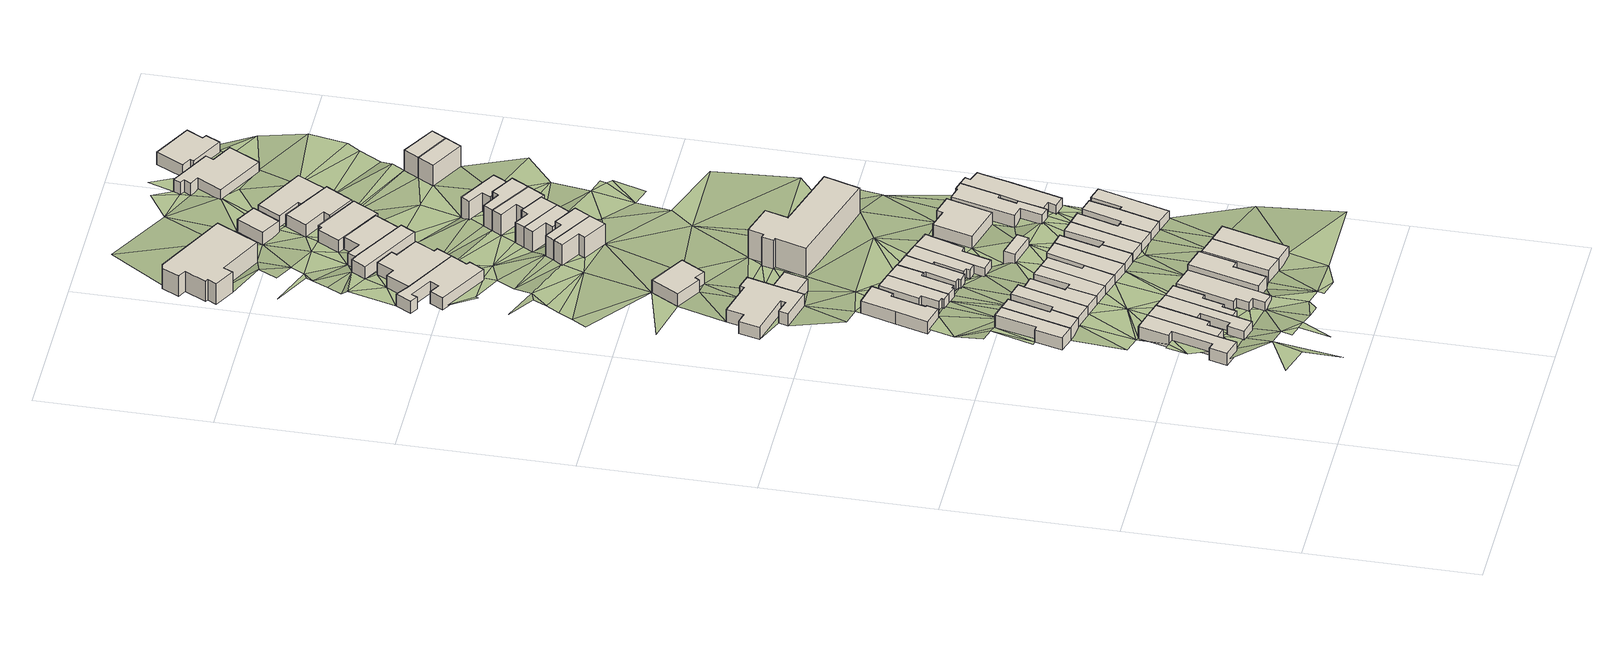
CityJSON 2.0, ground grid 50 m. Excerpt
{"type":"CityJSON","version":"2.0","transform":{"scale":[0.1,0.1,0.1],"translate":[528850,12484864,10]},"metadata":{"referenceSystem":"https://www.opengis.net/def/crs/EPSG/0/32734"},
"CityObjects":{
"building1":{"type":"Building","attributes":{"address":"29 Chamberlain Street Woodstock 7925 Cape Town","building":"house","building:levels":1,"building_height":4.1,"plus_code":"4FRW3F83+66J","ground_height":42.85,"roof_height":46.95},"geometry":[{"type":"Solid","lod":"1","boundaries":[[[[0,1,2,3]],[[1,4,5,2]],[[4,6,7,5]],[[6,8,9,7]],[[8,10,11,9]],[[10,12,13,11]],[[12,14,15,13]],[[14,16,17,15]],[[16,0,3,17]],[[3,2,5,7,9,11,13,15,17]],[[16,14,12,10,8,6,4,1,0]]]]}]},
"building2":{"type":"Building","attributes":{"address":"27 Chamberlain Street Woodstock 7925 Cape Town","building":"house","building:levels":1,"building_height":4.1,"plus_code":"4FRW3F83+764","ground_height":42.85,"roof_height":46.95},"geometry":[{"type":"Solid","lod":"1","boundaries":[[[[0,16,17,3]],[[16,18,19,17]],[[18,20,21,19]],[[20,22,23,21]],[[22,24,25,23]],[[24,26,27,25]],[[26,0,3,27]],[[3,17,19,21,23,25,27]],[[26,24,22,20,18,16,0]]]]}]},
"building3":{"type":"Building","attributes":{"address":"25 Chamberlain Street Woodstock 7925 Cape Town","building":"house","building:levels":1,"building_height":4.1,"plus_code":"4FRW3F83+669","ground_height":42.85,"roof_height":46.95},"geometry":[{"type":"Solid","lod":"1","boundaries":[[[[26,24,25,27]],[[24,28,29,25]],[[28,30,31,29]],[[30,32,33,31]],[[32,34,35,33]],[[34,36,37,35]],[[36,38,39,37]],[[38,40,41,39]],[[40,26,27,41]],[[27,25,29,31,33,35,37,39,41]],[[40,38,36,34,32,30,28,24,26]]]]}]},
"building4":{"type":"Building","attributes":{"address":"30 Chamberlain Street Woodstock Cape Town","building":"house","building:levels":1,"building_height":4.1,"plus_code":"4FRW3F83+C63","ground_height":41,"roof_height":45.1},"geometry":[{"type":"Solid","lod":"1","boundaries":[[[[42,43,44,45]],[[43,46,47,44]],[[46,48,49,47]],[[48,50,51,49]],[[50,52,53,51]],[[52,42,45,53]],[[45,44,47,49,51,53]],[[52,50,48,46,43,42]]]]}]},
"building5":{"type":"Building","attributes":{"address":"23 Chamberlain Street Woodstock 7925 Cape Town","building":"house","building:levels":1,"building_height":4.1,"plus_code":"4FRW3F83+67M","ground_height":42.85,"roof_height":46.95},"geometry":[{"type":"Solid","lod":"1","boundaries":[[[[40,38,39,41]],[[38,54,55,39]],[[54,56,57,55]],[[56,58,59,57]],[[58,60,61,59]],[[60,62,63,61]],[[62,64,65,63]],[[64,40,41,65]],[[41,39,55,57,59,61,63,65]],[[64,62,60,58,56,54,38,40]]]]}]},
"building6":{"type":"Building","attributes":{"address":"28 Chamberlain Street Woodstock Cape Town","building":"house","building:levels":1,"building_height":4.1,"plus_code":"4FRW3F83+96W","ground_height":41,"roof_height":45.1},"geometry":[{"type":"Solid","lod":"1","boundaries":[[[[66,67,68,69]],[[67,70,71,68]],[[70,42,45,71]],[[42,52,53,45]],[[52,72,73,53]],[[72,66,69,73]],[[69,68,71,45,53,73]],[[72,52,42,70,67,66]]]]}]},
"building7":{"type":"Building","attributes":{"address":"21 Chamberlain Street Woodstock 7925 Cape Town","building":"house","building:levels":1,"building_height":4.1,"plus_code":"4FRW3F83+68C","ground_height":42.85,"roof_height":46.95},"geometry":[{"type":"Solid","lod":"1","boundaries":[[[[74,75,76,77]],[[75,78,79,76]],[[78,80,81,79]],[[80,82,83,81]],[[82,84,85,83]],[[84,86,87,85]],[[86,88,89,87]],[[88,90,91,89]],[[90,74,77,91]],[[77,76,79,81,83,85,87,89,91]],[[90,88,86,84,82,80,78,75,74]]]]}]},
"building8":{"type":"Building","attributes":{"address":"26 Chamberlain Street Woodstock Cape Town","building":"house","building:levels":1,"building_height":4.1,"plus_code":"4FRW3F83+97R","ground_height":41.09,"roof_height":45.19},"geometry":[{"type":"Solid","lod":"1","boundaries":[[[[92,93,94,95]],[[93,96,97,94]],[[96,98,99,97]],[[98,100,101,99]],[[100,102,103,101]],[[102,104,105,103]],[[104,92,95,105]],[[95,94,97,99,101,103,105]],[[104,102,100,98,96,93,92]]]]}]},
"building9":{"type":"Building","attributes":{"address":"Chamberlain Street Woodstock Cape Town","building":"house","building:levels":1,"building_height":4.1,"plus_code":"4FRW3F83+97M","ground_height":41.09,"roof_height":45.19},"geometry":[{"type":"Solid","lod":"1","boundaries":[[[[106,107,108,109]],[[107,110,111,108]],[[110,92,95,111]],[[92,104,105,95]],[[104,112,113,105]],[[112,106,109,113]],[[109,108,111,95,105,113]],[[112,104,92,110,107,106]]]]}]},
"building10":{"type":"Building","attributes":{"address":"19 Chamberlain Street Woodstock 7925 Cape Town","building":"house","building:levels":1,"building_height":4.1,"plus_code":"4FRW3F83+68G","ground_height":44.62,"roof_height":48.72},"geometry":[{"type":"Solid","lod":"1","boundaries":[[[[114,115,116,117]],[[115,118,119,116]],[[118,120,121,119]],[[120,122,123,121]],[[122,124,125,123]],[[124,114,117,125]],[[117,116,119,121,123,125]],[[124,122,120,118,115,114]]]]}]},
"building11":{"type":"Building","attributes":{"address":"23 Salisbury Street Woodstock Cape Town","building":"house","building:levels":1,"building_height":4.1,"plus_code":"4FRW3F83+G68","ground_height":37.59,"roof_height":41.69},"geometry":[{"type":"Solid","lod":"1","boundaries":[[[[126,127,128,129]],[[127,130,131,128]],[[130,132,133,131]],[[132,134,135,133]],[[134,136,137,135]],[[136,138,139,137]],[[138,140,141,139]],[[140,142,143,141]],[[142,126,129,143]],[[129,128,131,133,135,137,139,141,143]],[[142,140,138,136,134,132,130,127,126]]]]}]},
"building12":{"type":"Building","attributes":{"address":"Chamberlain Street Woodstock Cape Town","building":"house","building:levels":1,"building_height":4.1,"plus_code":"4FRW3F83+98J","ground_height":41.09,"roof_height":45.19},"geometry":[{"type":"Solid","lod":"1","boundaries":[[[[144,145,146,147]],[[145,148,149,146]],[[148,106,109,149]],[[106,112,113,109]],[[112,150,151,113]],[[150,144,147,151]],[[147,146,149,109,113,151]],[[150,112,106,148,145,144]]]]}]},
"building13":{"type":"Building","attributes":{"address":"17 Chamberlain Street Woodstock 7925 Cape Town","building":"semidetached_house","building:levels":1,"building_height":4.1,"plus_code":"4FRW3F83+692","ground_height":44.62,"roof_height":48.72},"geometry":[{"type":"Solid","lod":"1","boundaries":[[[[152,153,154,155]],[[153,156,157,154]],[[156,158,159,157]],[[158,152,155,159]],[[155,154,157,159]],[[158,156,153,152]]]]}]},
"building14":{"type":"Building","attributes":{"address":"Chamberlain Street Woodstock Cape Town","building":"house","building:levels":1,"building_height":4.1,"plus_code":"4FRW3F83+98F","ground_height":41.09,"roof_height":45.19},"geometry":[{"type":"Solid","lod":"1","boundaries":[[[[160,161,162,163]],[[161,164,165,162]],[[164,144,147,165]],[[144,150,151,147]],[[150,166,167,151]],[[166,160,163,167]],[[163,162,165,147,151,167]],[[166,150,144,164,161,160]]]]}]},
"building15":{"type":"Building","attributes":{"address":"39 Milner Road Woodstock Cape Town","building":"house","building:levels":1,"building_height":4.1,"plus_code":"4FRW3F83+M67","ground_height":35.81,"roof_height":39.91},"geometry":[{"type":"Solid","lod":"1","boundaries":[[[[168,169,170,171]],[[169,172,173,170]],[[172,174,175,173]],[[174,176,177,175]],[[176,178,179,177]],[[178,180,181,179]],[[180,182,183,181]],[[182,184,185,183]],[[184,186,187,185]],[[186,188,189,187]],[[188,190,191,189]],[[190,192,193,191]],[[192,194,195,193]],[[194,168,171,195]],[[171,170,173,175,177,179,181,183,185,187,189,191,193,195]],[[194,192,190,188,186,184,182,180,178,176,174,172,169,168]]]]}]},
"building16":{"type":"Building","attributes":{"address":"21 Salisbury Street Woodstock Cape Town","building":"house","building:levels":1,"building_height":4.1,"plus_code":"4FRW3F83+G7F","ground_height":37.59,"roof_height":41.69},"geometry":[{"type":"Solid","lod":"1","boundaries":[[[[196,197,198,199]],[[197,200,201,198]],[[200,202,203,201]],[[202,204,205,203]],[[204,206,207,205]],[[206,208,209,207]],[[208,210,211,209]],[[210,196,199,211]],[[199,198,201,203,205,207,209,211]],[[210,208,206,204,202,200,197,196]]]]}]},
"building17":{"type":"Building","attributes":{"address":"13 Chamberlain Street Woodstock 7925 Cape Town","building":"semidetached_house","building:levels":1,"building_height":4.1,"plus_code":"4FRW3F83+59W","ground_height":44.62,"roof_height":48.72},"geometry":[{"type":"Solid","lod":"1","boundaries":[[[[152,158,159,155]],[[158,212,213,159]],[[212,214,215,213]],[[214,152,155,215]],[[155,159,213,215]],[[214,212,158,152]]]]}]},
"building18":{"type":"Building","attributes":{"address":"19 Salisbury Street Woodstock Cape Town","building":"house","building:levels":1,"building_height":4.1,"plus_code":"4FRW3F83+F7W","ground_height":37.59,"roof_height":41.69},"geometry":[{"type":"Solid","lod":"1","boundaries":[[[[197,196,199,198]],[[196,216,217,199]],[[216,218,219,217]],[[218,220,221,219]],[[220,222,223,221]],[[222,224,225,223]],[[224,226,227,225]],[[226,197,198,227]],[[198,199,217,219,221,223,225,227]],[[226,224,222,220,218,216,196,197]]]]}]},
"building19":{"type":"Building","attributes":{"address":"Chamberlain Street Woodstock Cape Town","building":"house","building:levels":1,"building_height":4.1,"plus_code":"4FRW3F83+98H","ground_height":41.09,"roof_height":45.19},"geometry":[{"type":"Solid","lod":"1","boundaries":[[[[228,229,230,231]],[[229,160,163,230]],[[160,166,167,163]],[[166,232,233,167]],[[232,228,231,233]],[[231,230,163,167,233]],[[232,166,160,229,228]]]]}]},
"building20":{"type":"Building","attributes":{"address":"Chamberlain Street Woodstock Cape Town","building":"house","building:levels":1,"building_height":4.1,"plus_code":"4FRW3F83+997","ground_height":41.09,"roof_height":45.19},"geometry":[{"type":"Solid","lod":"1","boundaries":[[[[234,235,236,237]],[[235,238,239,236]],[[238,240,241,239]],[[240,228,231,241]],[[228,232,233,231]],[[232,234,237,233]],[[237,236,239,241,231,233]],[[232,228,240,238,235,234]]]]}]},
"building21":{"type":"Building","attributes":{"building":"garage","building:levels":1,"building_height":4.1,"plus_code":"4FRW3F83+J7M","ground_height":35.93,"roof_height":40.03},"geometry":[{"type":"Solid","lod":"1","boundaries":[[[[242,243,244,245]],[[243,246,247,244]],[[246,248,249,247]],[[248,242,245,249]],[[245,244,247,249]],[[248,246,243,242]]]]}]},
"building22":{"type":"Building","attributes":{"address":"17 Salisbury Street Woodstock Cape Town","building":"house","building:levels":1,"building_height":4.1,"plus_code":"4FRW3F83+G82","ground_height":37.51,"roof_height":41.61},"geometry":[{"type":"Solid","lod":"1","boundaries":[[[[250,251,252,253]],[[251,254,255,252]],[[254,256,257,255]],[[256,258,259,257]],[[258,260,261,259]],[[260,262,263,261]],[[262,264,265,263]],[[264,266,267,265]],[[266,250,253,267]],[[253,252,255,257,259,261,263,265,267]],[[266,264,262,260,258,256,254,251,250]]]]}]},
"building23":{"type":"Building","attributes":{"address":"15 Salisbury Street Woodstock Cape Town","building":"house","building:levels":1,"building_height":4.1,"plus_code":"4FRW3F83+F8P","ground_height":37.51,"roof_height":41.61},"geometry":[{"type":"Solid","lod":"1","boundaries":[[[[266,264,265,267]],[[264,268,269,265]],[[268,270,271,269]],[[270,272,273,271]],[[272,274,275,273]],[[274,276,277,275]],[[276,278,279,277]],[[278,266,267,279]],[[267,265,269,271,273,275,277,279]],[[278,276,274,272,270,268,264,266]]]]}]},
"building24":{"type":"Building","attributes":{"address":"16 Chamberlain Street Woodstock Cape Town","building":"house","building:levels":1,"building_height":4.1,"plus_code":"4FRW3F83+999","ground_height":41.09,"roof_height":45.19},"geometry":[{"type":"Solid","lod":"1","boundaries":[[[[280,281,282,283]],[[281,284,285,282]],[[284,235,236,285]],[[235,234,237,236]],[[234,286,287,237]],[[286,280,283,287]],[[283,282,285,236,237,287]],[[286,234,235,284,281,280]]]]}]},
"building25":{"type":"Building","attributes":{"building":"garage","building:levels":1,"building_height":4.1,"plus_code":"4FRW3F83+C9F","ground_height":39.34,"roof_height":43.44},"geometry":[{"type":"Solid","lod":"1","boundaries":[[[[288,289,290,291]],[[289,292,293,290]],[[292,294,295,293]],[[294,288,291,295]],[[291,290,293,295]],[[294,292,289,288]]]]}]},
"building26":{"type":"Building","attributes":{"address":"37 Milner Road Woodstock Cape Town","building":"yes","building:levels":1,"building_height":4.1,"plus_code":"4FRW3F83+P7R","ground_height":34.3,"roof_height":38.4},"geometry":[{"type":"Solid","lod":"1","boundaries":[[[[296,297,298,299]],[[297,300,301,298]],[[300,302,303,301]],[[302,304,305,303]],[[304,306,307,305]],[[306,296,299,307]],[[299,298,301,303,305,307]],[[306,304,302,300,297,296]]]]}]},
"building27":{"type":"Building","attributes":{"address":"13 Salisbury Street Woodstock Cape Town","building":"house","building:levels":1,"building_height":4.1,"plus_code":"4FRW3F83+G92","ground_height":37.51,"roof_height":41.61},"geometry":[{"type":"Solid","lod":"1","boundaries":[[[[278,276,277,279]],[[276,308,309,277]],[[308,310,311,309]],[[310,312,313,311]],[[312,314,315,313]],[[314,316,317,315]],[[316,278,279,317]],[[279,277,309,311,313,315,317]],[[316,314,312,310,308,276,278]]]]}]},
"building28":{"type":"Building","attributes":{"address":"14A Chamberlain Street Woodstock Cape Town","building":"house","building:levels":1,"building_height":4.1,"plus_code":"4FRW3F83+9C2","ground_height":41.09,"roof_height":45.19},"geometry":[{"type":"Solid","lod":"1","boundaries":[[[[318,319,320,321]],[[319,322,323,320]],[[322,280,283,323]],[[280,286,287,283]],[[286,324,325,287]],[[324,318,321,325]],[[321,320,323,283,287,325]],[[324,286,280,322,319,318]]]]}]},
"building29":{"type":"Building","attributes":{"address":"14 Chamberlain Street Woodstock Cape Town","building":"house","building:levels":1,"building_height":4.1,"plus_code":"4FRW3F83+8CP","ground_height":41.15,"roof_height":45.25},"geometry":[{"type":"Solid","lod":"1","boundaries":[[[[326,327,328,329]],[[327,330,331,328]],[[330,332,333,331]],[[332,318,321,333]],[[318,324,325,321]],[[324,334,335,325]],[[334,326,329,335]],[[329,328,331,333,321,325,335]],[[334,324,318,332,330,327,326]]]]}]},
"building30":{"type":"Building","attributes":{"address":"40 Milner Road Woodstock Cape Town","building":"house","building:levels":1,"building_height":4.1,"plus_code":"4FRW3F83+X6G","ground_height":30.47,"roof_height":34.57},"geometry":[{"type":"Solid","lod":"1","boundaries":[[[[336,337,338,339]],[[337,340,341,338]],[[340,342,343,341]],[[342,344,345,343]],[[344,346,347,345]],[[346,348,349,347]],[[348,350,351,349]],[[350,352,353,351]],[[352,354,355,353]],[[354,356,357,355]],[[356,358,359,357]],[[358,360,361,359]],[[360,336,339,361]],[[339,338,341,343,345,347,349,351,353,355,357,359,361]],[[360,358,356,354,352,350,348,346,344,342,340,337,336]]]]}]},
"building31":{"type":"Building","attributes":{"address":"12 Chamberlain Street Woodstock Cape Town","building":"house","building:levels":1,"building_height":4.1,"plus_code":"4FRW3F83+8C9","ground_height":41.15,"roof_height":45.25},"geometry":[{"type":"Solid","lod":"1","boundaries":[[[[326,334,335,329]],[[334,362,363,335]],[[362,364,365,363]],[[364,366,367,365]],[[366,368,369,367]],[[368,326,329,369]],[[329,335,363,365,367,369]],[[368,366,364,362,334,326]]]]}]},
"building32":{"type":"Building","attributes":{"address":"9 Salisbury Street Woodstock Cape Town","building":"house","building:levels":1,"building_height":4.1,"plus_code":"4FRW3F83+FCR","ground_height":39.34,"roof_height":43.44},"geometry":[{"type":"Solid","lod":"1","boundaries":[[[[370,371,372,373]],[[371,374,375,372]],[[374,376,377,375]],[[376,378,379,377]],[[378,380,381,379]],[[380,370,373,381]],[[373,372,375,377,379,381]],[[380,378,376,374,371,370]]]]}]},
"building33":{"type":"Building","attributes":{"address":"Raydave 10 Salisbury Street Woodstock Cape Town","building":"apartments","building:levels":3,"building:flats":"24","building_height":9.7,"plus_code":"4FRW3F83+J9R","ground_height":35.69,"roof_height":45.39},"geometry":[{"type":"Solid","lod":"1","boundaries":[[[[382,383,384,385]],[[383,386,387,384]],[[386,388,389,387]],[[388,390,391,389]],[[390,392,393,391]],[[392,394,395,393]],[[394,396,397,395]],[[396,398,399,397]],[[398,400,401,399]],[[400,382,385,401]],[[385,384,387,389,391,393,395,397,399,401]],[[400,398,396,394,392,390,388,386,383,382]]]]}]},
"building34":{"type":"Building","attributes":{"address":"38 Milner Road Woodstock Cape Town","building":"house","building:levels":1,"building_height":4.1,"plus_code":"4FRW3F93+276","ground_height":30.45,"roof_height":34.55},"geometry":[{"type":"Solid","lod":"1","boundaries":[[[[336,402,403,339]],[[402,404,405,403]],[[404,406,407,405]],[[406,408,409,407]],[[408,410,411,409]],[[410,412,413,411]],[[412,414,415,413]],[[414,416,417,415]],[[416,337,338,417]],[[337,336,339,338]],[[339,403,405,407,409,411,413,415,417,338]],[[337,416,414,412,410,408,406,404,402,336]]]]}]},
"building35":{"type":"Building","attributes":{"address":"7 Salisbury Street Woodstock Cape Town","building":"house","building:levels":1,"building_height":4.1,"plus_code":"4FRW3F83+CCW","ground_height":39.34,"roof_height":43.44},"geometry":[{"type":"Solid","lod":"1","boundaries":[[[[418,419,420,421]],[[419,422,423,420]],[[422,424,425,423]],[[424,426,427,425]],[[426,428,429,427]],[[428,430,431,429]],[[430,432,433,431]],[[432,434,435,433]],[[434,436,437,435]],[[436,438,439,437]],[[438,440,441,439]],[[440,442,443,441]],[[442,418,421,443]],[[421,420,423,425,427,429,431,433,435,437,439,441,443]],[[442,440,438,436,434,432,430,428,426,424,422,419,418]]]]}]},
"building36":{"type":"Building","attributes":{"building":"house","building:levels":2,"building_height":6.9,"plus_code":"4FRW3F83+V84","ground_height":32.86,"roof_height":39.76},"geometry":[{"type":"Solid","lod":"1","boundaries":[[[[444,445,446,447]],[[445,448,449,446]],[[448,450,451,449]],[[450,452,453,451]],[[452,454,455,453]],[[454,444,447,455]],[[447,446,449,451,453,455]],[[454,452,450,448,445,444]]]]}]},
"building37":{"type":"Building","attributes":{"address":"5 Salisbury Street Woodstock Cape Town","building":"house","building:levels":1,"building_height":4.1,"plus_code":"4FRW3F83+CFV","ground_height":39.35,"roof_height":43.45},"geometry":[{"type":"Solid","lod":"1","boundaries":[[[[418,442,443,421]],[[442,436,437,443]],[[436,434,435,437]],[[434,456,457,435]],[[456,458,459,457]],[[458,460,461,459]],[[460,462,463,461]],[[462,464,465,463]],[[464,466,467,465]],[[466,468,469,467]],[[468,470,471,469]],[[470,418,421,471]],[[421,443,437,435,457,459,461,463,465,467,469,471]],[[470,468,466,464,462,460,458,456,434,436,442,418]]]]}]},
"building38":{"type":"Building","attributes":{"building":"house","building:levels":2,"building_height":6.9,"plus_code":"4FRW3F83+V89","ground_height":32.86,"roof_height":39.76},"geometry":[{"type":"Solid","lod":"1","boundaries":[[[[444,454,455,447]],[[454,472,473,455]],[[472,474,475,473]],[[474,476,477,475]],[[476,478,479,477]],[[478,480,481,479]],[[480,444,447,481]],[[447,455,473,475,477,479,481]],[[480,478,476,474,472,454,444]]]]}]},
"building39":{"type":"Building","attributes":{"address":"36 Milner Road Woodstock Cape Town","building":"house","building:levels":1,"building_height":4.1,"plus_code":"4FRW3F93+27W","ground_height":30.45,"roof_height":34.55},"geometry":[{"type":"Solid","lod":"1","boundaries":[[[[482,483,484,485]],[[483,486,487,484]],[[486,488,489,487]],[[488,490,491,489]],[[490,482,485,491]],[[485,484,487,489,491]],[[490,488,486,483,482]]]]}]},
"building40":{"type":"Building","attributes":{"address":"Roodebloem Building 43 Roodebloem Road Woodstock Cape Town","building":"commercial","building:levels":2,"building_height":6.9,"plus_code":"4FRW3F93+664","ground_height":27.84,"roof_height":34.74},"geometry":[{"type":"Solid","lod":"1","boundaries":[[[[492,493,494,495]],[[493,496,497,494]],[[496,498,499,497]],[[498,500,501,499]],[[500,502,503,501]],[[502,504,505,503]],[[504,506,507,505]],[[506,508,509,507]],[[508,510,511,509]],[[510,512,513,511]],[[512,492,495,513]],[[495,494,497,499,501,503,505,507,509,511,513]],[[512,510,508,506,504,502,500,498,496,493,492]]]]}]},
"building41":{"type":"Building","attributes":{"building":"house","building:levels":2,"building_height":6.9,"plus_code":"4FRW3F83+V9J","ground_height":31.51,"roof_height":38.41},"geometry":[{"type":"Solid","lod":"1","boundaries":[[[[514,515,516,517]],[[515,518,519,516]],[[518,520,521,519]],[[520,522,523,521]],[[522,524,525,523]],[[524,526,527,525]],[[526,514,517,527]],[[517,516,519,521,523,525,527]],[[526,524,522,520,518,515,514]]]]}]},
"building42":{"type":"Building","attributes":{"address":"34 Milner Road Woodstock Cape Town","building":"house","building:levels":1,"building_height":4.1,"plus_code":"4FRW3F93+28V","ground_height":29.25,"roof_height":33.35},"geometry":[{"type":"Solid","lod":"1","boundaries":[[[[528,529,530,531]],[[529,532,533,530]],[[532,534,535,533]],[[534,536,537,535]],[[536,538,539,537]],[[538,528,531,539]],[[531,530,533,535,537,539]],[[538,536,534,532,529,528]]]]}]},
"building43":{"type":"Building","attributes":{"building":"house","building:levels":2,"building_height":6.9,"plus_code":"4FRW3F83+V9V","ground_height":31.51,"roof_height":38.41},"geometry":[{"type":"Solid","lod":"1","boundaries":[[[[514,526,527,517]],[[526,540,541,527]],[[540,542,543,541]],[[542,544,545,543]],[[544,546,547,545]],[[546,548,549,547]],[[548,514,517,549]],[[517,527,541,543,545,547,549]],[[548,546,544,542,540,526,514]]]]}]},
"building44":{"type":"Building","attributes":{"building":"house","building:levels":2,"building_height":6.9,"plus_code":"4FRW3F83+W9G","ground_height":31.51,"roof_height":38.41},"geometry":[{"type":"Solid","lod":"1","boundaries":[[[[542,540,541,543]],[[540,550,551,541]],[[550,552,553,551]],[[552,554,555,553]],[[554,556,557,555]],[[556,558,559,557]],[[558,542,543,559]],[[543,541,551,553,555,557,559]],[[558,556,554,552,550,540,542]]]]}]},
"building45":{"type":"Building","attributes":{"address":"32 Milner Road Woodstock Cape Town","building":"house","building:levels":1,"building_height":4.1,"plus_code":"4FRW3F93+38H","ground_height":29.14,"roof_height":33.24},"geometry":[{"type":"Solid","lod":"1","boundaries":[[[[560,561,562,563]],[[561,564,565,562]],[[564,566,567,565]],[[566,568,569,567]],[[568,570,571,569]],[[570,560,563,571]],[[563,562,565,567,569,571]],[[570,568,566,564,561,560]]]]}]},
"building46":{"type":"Building","attributes":{"building":"house","building:levels":2,"building_height":6.9,"plus_code":"4FRW3F83+W9Q","ground_height":31.51,"roof_height":38.41},"geometry":[{"type":"Solid","lod":"1","boundaries":[[[[554,552,553,555]],[[552,572,573,553]],[[572,574,575,573]],[[574,576,577,575]],[[576,578,579,577]],[[578,580,581,579]],[[580,554,555,581]],[[555,553,573,575,577,579,581]],[[580,578,576,574,572,552,554]]]]}]},
"building47":{"type":"Building","attributes":{"building":"garage","building:levels":1,"building_height":4.1,"plus_code":"4FRW3F93+58F","ground_height":28.14,"roof_height":32.24},"geometry":[{"type":"Solid","lod":"1","boundaries":[[[[582,583,584,585]],[[583,586,587,584]],[[586,588,589,587]],[[588,582,585,589]],[[585,584,587,589]],[[588,586,583,582]]]]}]},
"building48":{"type":"Building","attributes":{"building":"house","building:levels":2,"building_height":6.9,"plus_code":"4FRW3F83+XC2","ground_height":30.22,"roof_height":37.12},"geometry":[{"type":"Solid","lod":"1","boundaries":[[[[590,591,592,593]],[[591,594,595,592]],[[594,596,597,595]],[[596,598,599,597]],[[598,600,601,599]],[[600,602,603,601]],[[602,590,593,603]],[[593,592,595,597,599,601,603]],[[602,600,598,596,594,591,590]]]]}]},
"building49":{"type":"Building","attributes":{"address":"30 Milner Road Woodstock Cape Town","building":"house","building:levels":1,"building_height":4.1,"plus_code":"4FRW3F93+49C","ground_height":29.14,"roof_height":33.24},"geometry":[{"type":"Solid","lod":"1","boundaries":[[[[604,605,606,607]],[[605,608,609,606]],[[608,610,611,609]],[[610,612,613,611]],[[612,614,615,613]],[[614,604,607,615]],[[607,606,609,611,613,615]],[[614,612,610,608,605,604]]]]}]},
"building50":{"type":"Building","attributes":{"address":"28 Milner Road Woodstock Cape Town","building":"house","building:levels":1,"building_height":4.1,"plus_code":"4FRW3F93+49W","ground_height":28.09,"roof_height":32.19},"geometry":[{"type":"Solid","lod":"1","boundaries":[[[[616,617,618,619]],[[617,620,621,618]],[[620,622,623,621]],[[622,624,625,623]],[[624,626,627,625]],[[626,616,619,627]],[[619,618,621,623,625,627]],[[626,624,622,620,617,616]]]]}]},
"building51":{"type":"Building","attributes":{"building":"house","building:levels":2,"building_height":6.9,"plus_code":"4FRW3F93+2F6","ground_height":30.13,"roof_height":37.03},"geometry":[{"type":"Solid","lod":"1","boundaries":[[[[628,629,630,631]],[[629,632,633,630]],[[632,634,635,633]],[[634,628,631,635]],[[631,630,633,635]],[[634,632,629,628]]]]}]},
"building52":{"type":"Building","attributes":{"building":"house","building:levels":2,"building_height":6.9,"plus_code":"4FRW3F93+2FF","ground_height":30.13,"roof_height":37.03},"geometry":[{"type":"Solid","lod":"1","boundaries":[[[[628,634,635,631]],[[634,636,637,635]],[[636,638,639,637]],[[638,628,631,639]],[[631,635,637,639]],[[638,636,634,628]]]]}]},
"building53":{"type":"Building","attributes":{"address":"26 Milner Road Woodstock Cape Town","building":"house","building:levels":1,"building_height":4.1,"plus_code":"4FRW3F93+6CF","ground_height":26.72,"roof_height":30.82},"geometry":[{"type":"Solid","lod":"1","boundaries":[[[[640,641,642,643]],[[641,644,645,642]],[[644,646,647,645]],[[646,648,649,647]],[[648,650,651,649]],[[650,652,653,651]],[[652,654,655,653]],[[654,656,657,655]],[[656,658,659,657]],[[658,640,643,659]],[[643,642,645,647,649,651,653,655,657,659]],[[658,656,654,652,650,648,646,644,641,640]]]]}]},
"building54":{"type":"Building","attributes":{"address":"24 Milner Road Woodstock Cape Town","building":"house","building:levels":1,"building_height":4.1,"plus_code":"4FRW3F93+7F6","ground_height":26.62,"roof_height":30.72},"geometry":[{"type":"Solid","lod":"1","boundaries":[[[[660,661,662,663]],[[661,664,665,662]],[[664,666,667,665]],[[666,668,669,667]],[[668,670,671,669]],[[670,672,673,671]],[[672,674,675,673]],[[674,660,663,675]],[[663,662,665,667,669,671,673,675]],[[674,672,670,668,666,664,661,660]]]]}]},
"terrain1":{"type":"TINRelief","geometry":[{"type":"CompositeSurface","lod":"1","boundaries":[[[676,677,678]],[[677,676,679]],[[680,681,677]],[[682,680,677]],[[683,684,685]],[[685,686,687]],[[677,688,682]],[[683,685,687]],[[689,690,680]],[[689,680,682]],[[688,691,692]],[[693,692,694]],[[695,683,687]],[[693,688,692]],[[695,696,683]],[[682,688,697]],[[682,698,689]],[[696,695,1]],[[689,698,699]],[[699,700,689]],[[701,699,698]],[[702,688,693]],[[697,688,702]],[[696,703,704]],[[701,705,699]],[[704,703,52]],[[706,707,697]],[[693,708,702]],[[699,705,709]],[[697,710,706]],[[711,708,712]],[[1,713,696]],[[710,697,702]],[[714,48,715]],[[702,708,711]],[[0,713,1]],[[706,716,717]],[[48,46,43]],[[703,696,718]],[[716,706,719]],[[710,719,706]],[[715,48,43]],[[720,710,702]],[[702,711,721]],[[713,718,696]],[[722,723,715]],[[719,710,724]],[[713,0,26]],[[716,719,725]],[[726,721,711]],[[722,715,43]],[[725,727,716]],[[43,728,722]],[[26,40,713]],[[726,729,730]],[[721,726,118]],[[78,725,719]],[[115,721,118]],[[100,731,732]],[[733,718,713]],[[98,731,100]],[[722,734,735]],[[713,40,64]],[[722,728,734]],[[118,726,156]],[[725,78,64]],[[726,730,736]],[[98,96,731]],[[733,713,737]],[[726,158,156]],[[64,738,713]],[[156,120,118]],[[734,728,739]],[[728,731,740]],[[736,158,726]],[[713,738,737]],[[740,731,96]],[[728,740,739]],[[741,742,734]],[[120,156,122]],[[64,78,743]],[[734,739,741]],[[744,745,742]],[[107,106,110]],[[746,742,741]],[[739,747,741]],[[156,153,122]],[[742,746,744]],[[145,106,148]],[[78,114,743]],[[138,745,744]],[[748,184,190]],[[92,110,93]],[[64,743,738]],[[749,740,96]],[[110,106,145]],[[750,96,93]],[[736,751,158]],[[192,752,753]],[[145,93,110]],[[140,138,744]],[[752,754,753]],[[750,749,96]],[[122,153,124]],[[754,126,142]],[[748,190,755]],[[140,744,200]],[[756,749,757]],[[145,758,93]],[[759,743,114]],[[750,757,749]],[[760,114,124]],[[140,200,142]],[[761,754,142]],[[750,93,758]],[[754,761,753]],[[762,757,750]],[[152,124,153]],[[164,161,160]],[[759,114,760]],[[763,757,762]],[[750,764,762]],[[751,736,765]],[[197,142,200]],[[144,766,145]],[[767,768,178]],[[152,760,124]],[[197,761,142]],[[762,769,763]],[[160,229,164]],[[770,750,758]],[[753,243,242]],[[164,229,144]],[[145,766,758]],[[761,243,753]],[[306,771,296]],[[772,770,773]],[[296,178,297]],[[178,768,297]],[[758,773,770]],[[769,774,763]],[[773,775,772]],[[766,144,229]],[[770,772,776]],[[759,760,777]],[[761,197,226]],[[773,758,778]],[[306,779,780]],[[760,152,781]],[[782,776,772]],[[758,766,783]],[[243,761,784]],[[785,786,248]],[[781,777,760]],[[785,248,246]],[[783,766,288]],[[787,214,751]],[[788,152,214]],[[229,789,766]],[[302,768,786]],[[281,790,791]],[[229,228,789]],[[784,246,243]],[[297,768,302]],[[781,152,788]],[[792,281,791]],[[765,787,751]],[[281,240,790]],[[378,783,288]],[[793,228,240]],[[794,795,779]],[[796,797,783]],[[228,793,789]],[[297,302,300]],[[785,246,798]],[[761,226,799]],[[786,785,800]],[[801,802,803]],[[783,378,796]],[[793,240,281]],[[306,794,779]],[[803,804,801]],[[246,784,798]],[[795,794,804]],[[793,281,789]],[[784,761,799]],[[805,378,288]],[[788,214,806]],[[807,302,786]],[[798,800,785]],[[226,266,799]],[[798,784,808]],[[809,810,811]],[[214,787,806]],[[794,801,804]],[[786,800,807]],[[812,813,322]],[[281,814,789]],[[376,796,378]],[[266,278,799]],[[814,805,789]],[[302,807,304]],[[813,815,330]],[[280,814,281]],[[809,816,810]],[[817,796,376]],[[818,348,352]],[[380,378,805]],[[322,813,330]],[[807,800,819]],[[416,340,337]],[[799,278,817]],[[820,821,801]],[[322,814,280]],[[426,805,814]],[[794,820,801]],[[380,805,426]],[[822,340,416]],[[306,304,452]],[[809,823,816]],[[452,794,306]],[[814,322,824]],[[371,817,376]],[[327,825,826]],[[827,322,330]],[[799,817,371]],[[828,426,814]],[[322,827,824]],[[784,799,829]],[[830,823,821]],[[821,820,831]],[[330,327,827]],[[327,826,366]],[[376,374,371]],[[822,416,488]],[[823,832,816]],[[833,820,794]],[[834,304,807]],[[830,821,831]],[[822,486,835]],[[824,836,837]],[[836,824,827]],[[416,414,412]],[[380,426,424]],[[816,832,838]],[[827,327,839]],[[327,366,839]],[[835,486,840]],[[412,488,416]],[[832,823,830]],[[822,488,486]],[[833,794,452]],[[841,842,838]],[[843,844,845]],[[833,846,820]],[[838,832,841]],[[829,799,371]],[[847,848,849]],[[834,807,845]],[[840,486,850]],[[438,436,440]],[[370,380,424]],[[452,304,834]],[[412,410,488]],[[436,442,440]],[[830,851,832]],[[847,849,850]],[[493,852,496]],[[536,850,486]],[[844,843,396]],[[845,844,834]],[[536,847,850]],[[832,851,853]],[[854,851,830]],[[370,424,419]],[[854,830,855]],[[486,483,536]],[[371,370,856]],[[841,832,556]],[[408,857,410]],[[488,410,490]],[[858,832,853]],[[422,419,424]],[[859,852,860]],[[404,402,406]],[[856,829,371]],[[857,408,406]],[[854,855,861]],[[851,854,518]],[[862,496,852]],[[841,554,402]],[[832,858,556]],[[419,856,370]],[[410,857,490]],[[863,847,536]],[[859,847,863]],[[862,852,859]],[[490,406,402]],[[406,490,857]],[[856,419,418]],[[536,864,865]],[[454,452,866]],[[554,841,556]],[[452,834,867]],[[396,829,856]],[[863,536,865]],[[844,868,834]],[[864,532,865]],[[452,867,866]],[[544,858,546]],[[556,858,544]],[[866,472,454]],[[402,554,580]],[[859,586,862]],[[869,490,402]],[[844,396,868]],[[863,586,859]],[[870,474,472]],[[580,869,402]],[[871,863,865]],[[870,472,866]],[[558,556,544]],[[872,502,873]],[[544,542,558]],[[874,396,856]],[[865,532,875]],[[586,876,862]],[[877,863,871]],[[490,596,482]],[[586,863,877]],[[876,873,862]],[[866,867,878]],[[879,871,880]],[[550,540,870]],[[834,881,867]],[[490,869,596]],[[877,871,879]],[[882,875,532]],[[866,883,870]],[[869,580,884]],[[884,580,578]],[[875,882,482]],[[877,885,586]],[[550,870,883]],[[879,610,877]],[[583,876,586]],[[881,834,868]],[[878,883,866]],[[583,873,876]],[[578,576,884]],[[879,886,610]],[[869,884,887]],[[888,885,877]],[[482,889,875]],[[889,482,596]],[[561,886,879]],[[885,888,890]],[[873,891,872]],[[890,582,885]],[[550,892,552]],[[878,893,894]],[[895,883,878]],[[873,583,891]],[[896,890,888]],[[875,889,561]],[[614,886,561]],[[892,550,883]],[[895,878,894]],[[896,888,897]],[[890,617,582]],[[892,572,552]],[[574,572,898]],[[596,899,889]],[[888,604,897]],[[883,895,900]],[[899,596,898]],[[898,572,892]],[[582,901,583]],[[889,902,561]],[[901,891,583]],[[901,582,617]],[[604,614,903]],[[904,897,604]],[[614,561,638]],[[889,899,902]],[[604,903,904]],[[898,892,905]],[[614,906,903]],[[617,907,901]],[[899,898,632]],[[638,561,902]],[[908,904,903]],[[617,908,907]],[[891,901,654]],[[638,906,614]],[[905,632,898]],[[654,650,891]],[[891,650,909]],[[910,654,901]],[[652,650,654]],[[909,650,648]],[[911,901,907]],[[903,906,912]],[[903,913,908]],[[911,907,908]],[[913,903,912]],[[914,915,648]],[[914,648,916]],[[916,648,917]],[[918,908,913]],[[908,919,911]],[[920,914,916]],[[919,908,918]],[[917,921,922]],[[917,923,916]],[[917,922,923]],[[922,911,924]],[[911,919,924]],[[923,922,924]],[[661,923,924]],[[664,661,666]],[[666,925,926]]]}]}
},
"vertices":[
[207,566,171],[151,580,171],[151,580,212],[207,566,212],[127,492,171],[127,492,212],[146,487,171],[146,487,212],[113,368,171],[113,368,212],[94,373,171],[94,373,212],[80,321,171],[80,321,212],[135,305,171],[135,305,212],[149,361,171],[149,361,212],
[182,352,171],[182,352,212],[195,399,171],[195,399,212],[210,395,171],[210,395,212],[221,432,171],[221,432,212],[254,552,171],[254,552,212],
[240,427,171],[240,427,212],[216,340,171],[216,340,212],[200,345,171],[200,345,212],[186,295,171],[186,295,212],[233,282,171],[233,282,212],[249,339,171],[249,339,212],[305,536,171],[305,536,212],
[187,965,153],[148,975,153],[148,975,194],[187,965,194],[118,855,153],[118,855,194],[104,857,153],[104,857,194],[83,777,153],[83,777,194],[131,763,153],[131,763,194],
[271,333,171],[271,333,212],[283,375,171],[283,375,212],[293,372,171],[293,372,212],[311,435,171],[311,435,212],[324,431,171],[324,431,212],[350,524,171],[350,524,212],
[203,830,153],[192,832,153],[192,832,194],[203,830,194],[226,954,153],[226,954,194],[179,751,153],[179,751,194],
[370,292,171],[427,499,171],[427,499,212],[370,292,212],[361,518,171],[361,518,212],[312,349,171],[312,349,212],[326,345,171],[326,345,212],[315,307,171],[315,307,212],[335,301,171],[335,301,212],[324,265,171],[324,265,212],[357,255,171],[357,255,212],
[287,922,154],[294,940,154],[294,940,195],[287,922,195],[249,952,154],[249,952,195],[214,829,154],[214,829,195],[203,830,154],[203,830,195],[179,751,154],[179,751,195],[234,736,154],[234,736,195],
[308,808,154],[297,811,154],[297,811,195],[308,808,195],[328,914,154],[328,914,195],[286,722,154],[286,722,195],
[427,499,189],[370,292,189],[370,292,230],[427,499,230],[415,279,189],[415,279,230],[442,376,189],[442,376,230],[461,371,189],[461,371,230],[491,481,189],[491,481,230],
[184,1352,119],[155,1251,119],[155,1251,160],[184,1352,160],[128,1156,119],[128,1156,160],[190,1140,119],[190,1140,160],[199,1173,119],[199,1173,160],[194,1176,119],[194,1176,160],[222,1276,119],[222,1276,160],[234,1273,119],[234,1273,160],[255,1336,119],[255,1336,160],
[391,897,154],[350,909,154],[350,909,195],[391,897,195],[322,804,154],[322,804,195],[335,708,154],[335,708,195],
[554,457,189],[494,474,189],[494,474,230],[554,457,230],[443,279,189],[443,279,230],[500,263,189],[500,263,230],
[414,781,154],[400,785,154],[400,785,195],[414,781,195],[430,886,154],[430,886,195],[387,693,154],[387,693,195],
[213,1533,101],[231,1602,101],[231,1602,142],[213,1533,142],[252,1679,101],[252,1679,142],[209,1691,101],[209,1691,142],[206,1678,101],[206,1678,142],[98,1706,101],[98,1706,142],[85,1655,101],[85,1655,142],[53,1663,101],[53,1663,142],[37,1602,101],[37,1602,142],[164,1569,101],[164,1569,142],[160,1555,101],[160,1555,142],[120,1566,101],[120,1566,142],[112,1538,101],[112,1538,142],[208,1513,101],[208,1513,142],
[261,1125,119],[313,1304,119],[313,1304,160],[261,1125,160],[262,1318,119],[262,1318,160],[227,1199,119],[227,1199,160],[239,1196,119],[239,1196,160],[224,1144,119],[224,1144,160],[238,1140,119],[238,1140,160],[235,1132,119],[235,1132,160],
[560,247,189],[560,247,230],[614,441,189],[614,441,230],
[289,1116,119],[289,1116,160],[291,1122,119],[291,1122,160],[302,1119,119],[302,1119,160],[329,1213,119],[329,1213,160],[342,1210,119],[342,1210,160],[363,1288,119],[363,1288,160],
[498,881,154],[449,893,154],[449,893,195],[498,881,195],[441,676,154],[441,676,195],
[491,664,154],[515,753,154],[515,753,195],[491,664,195],[502,758,154],[502,758,195],[534,874,154],[534,874,195],
[213,1533,102],[276,1517,102],[276,1517,143],[213,1533,143],[294,1585,102],[294,1585,143],[231,1602,102],[231,1602,143],
[363,1288,118],[342,1210,118],[342,1210,159],[363,1288,159],[347,1206,118],[347,1206,159],[320,1118,118],[320,1118,159],[334,1113,118],[334,1113,159],[332,1105,118],[332,1105,159],[359,1100,118],[359,1100,159],[387,1194,118],[387,1194,159],[411,1273,118],[411,1273,159],
[395,1192,118],[395,1192,159],[369,1105,118],[369,1105,159],[382,1101,118],[382,1101,159],[379,1089,118],[379,1089,159],[404,1084,118],[404,1084,159],[459,1259,118],[459,1259,159],
[599,856,154],[558,866,154],[558,866,195],[599,856,195],[527,750,154],[527,750,195],[541,650,154],[541,650,195],
[457,1013,136],[448,979,136],[448,979,177],[457,1013,177],[529,958,136],[529,958,177],[538,992,136],[538,992,177],
[160,1852,86],[234,1808,86],[234,1808,127],[160,1852,127],[242,1820,86],[242,1820,127],[272,1802,86],[272,1802,127],[313,1871,86],[313,1871,127],[208,1933,86],[208,1933,127],
[395,1053,118],[395,1053,159],[434,1043,118],[434,1043,159],[460,1128,118],[460,1128,159],[476,1125,118],[476,1125,159],[514,1240,118],[514,1240,159],
[617,724,154],[605,727,154],[605,727,195],[617,724,195],[641,846,154],[641,846,195],[594,635,154],[594,635,195],
[680,738,154],[702,826,154],[702,826,195],[680,738,195],[662,837,154],[662,837,195],[627,722,154],[627,722,195],[646,621,154],[646,621,195],
[260,2496,47],[101,2583,47],[101,2583,88],[260,2496,88],[63,2609,47],[63,2609,88],[37,2564,47],[37,2564,88],[60,2551,47],[60,2551,88],[69,2567,47],[69,2567,88],[135,2530,47],[135,2530,88],[121,2504,47],[121,2504,88],[91,2521,47],[91,2521,88],[69,2482,47],[69,2482,88],[217,2398,47],[217,2398,88],[242,2442,47],[242,2442,88],[232,2449,47],[232,2449,88],
[699,605,154],[699,605,195],[759,812,154],[759,812,195],[717,824,154],[717,824,195],[690,734,154],[690,734,195],
[659,1210,136],[601,1226,136],[601,1226,177],[659,1210,177],[596,1208,136],[596,1208,177],[538,1224,136],[538,1224,177],[506,1109,136],[506,1109,177],[622,1077,136],[622,1077,177],
[391,1704,100],[377,1659,100],[377,1659,197],[391,1704,197],[366,1662,100],[366,1662,197],[356,1627,100],[356,1627,197],[366,1624,100],[366,1624,197],[339,1533,100],[339,1533,197],[633,1445,100],[633,1445,197],[665,1549,100],[665,1549,197],[465,1609,100],[465,1609,197],[485,1676,100],[485,1676,197],
[284,2540,47],[284,2540,88],[273,2546,47],[273,2546,88],[305,2604,47],[305,2604,88],[236,2642,47],[236,2642,88],[245,2658,47],[245,2658,88],[191,2687,47],[191,2687,88],[164,2638,47],[164,2638,88],[139,2651,47],[139,2651,88],
[734,1188,136],[707,1195,136],[707,1195,177],[734,1188,177],[706,1190,136],[706,1190,177],[669,1200,136],[669,1200,177],[621,1015,136],[621,1015,177],[654,1007,136],[654,1007,177],[637,942,136],[637,942,177],[665,934,136],[665,934,177],[668,945,136],[668,945,177],[687,1018,136],[687,1018,177],[676,1021,136],[676,1021,177],[691,1075,136],[691,1075,177],[703,1072,136],[703,1072,177],
[317,2225,71],[299,2198,71],[299,2198,140],[317,2225,140],[355,2164,71],[355,2164,140],[344,2145,71],[344,2145,140],[415,2103,71],[415,2103,140],[442,2151,71],[442,2151,140],
[695,938,136],[695,938,177],[687,913,136],[687,913,177],[722,904,136],[722,904,177],[766,1062,136],[766,1062,177],[786,1139,136],[786,1139,177],[790,1152,136],[790,1152,177],[756,1164,136],[756,1164,177],[761,1180,136],[761,1180,177],
[469,2197,71],[469,2197,140],[460,2202,71],[460,2202,140],[399,2238,71],[399,2238,140],[387,2219,71],[387,2219,140],[332,2251,71],[332,2251,140],
[369,2657,47],[216,2745,47],[216,2745,88],[369,2657,88],[190,2757,47],[190,2757,88],[166,2715,47],[166,2715,88],[345,2615,47],[345,2615,88],
[8,3095,21],[70,3062,21],[70,3062,90],[8,3095,90],[84,3089,21],[84,3089,90],[214,3023,21],[214,3023,90],[278,3145,21],[278,3145,90],[65,3255,21],[65,3255,90],[49,3252,21],[49,3252,90],[23,3201,21],[23,3201,90],[48,3188,21],[48,3188,90],[15,3125,21],[15,3125,90],[23,3121,21],[23,3121,90],
[375,2319,58],[358,2292,58],[358,2292,127],[375,2319,127],[403,2265,58],[403,2265,127],[390,2243,58],[390,2243,127],[399,2238,58],[399,2238,127],[460,2202,58],[460,2202,127],[490,2251,58],[490,2251,127],
[369,2657,35],[414,2736,35],[414,2736,76],[369,2657,76],[301,2801,35],[301,2801,76],[274,2754,35],[274,2754,76],[234,2777,35],[234,2777,76],[216,2745,35],[216,2745,76],
[517,2300,58],[517,2300,127],[456,2336,58],[456,2336,127],[448,2341,58],[448,2341,127],[435,2321,58],[435,2321,127],[391,2346,58],[391,2346,127],
[526,2294,58],[526,2294,127],[555,2343,58],[555,2343,127],[432,2418,58],[432,2418,127],[415,2390,58],[415,2390,127],[469,2359,58],[469,2359,127],
[425,2732,34],[467,2807,34],[467,2807,75],[425,2732,75],[339,2879,34],[339,2879,75],[334,2869,34],[334,2869,75],[321,2876,34],[321,2876,75],[285,2812,34],[285,2812,75],
[584,2394,58],[584,2394,127],[576,2398,58],[576,2398,127],[514,2434,58],[514,2434,127],[502,2415,58],[502,2415,127],[448,2445,58],[448,2445,127],
[396,3069,24],[337,3102,24],[337,3102,65],[396,3069,65],[292,3023,24],[292,3023,65],[351,2990,24],[351,2990,65],
[514,2434,45],[576,2398,45],[576,2398,114],[514,2434,114],[605,2449,45],[605,2449,114],[490,2515,45],[490,2515,114],[476,2490,45],[476,2490,114],[520,2464,45],[520,2464,114],[506,2439,45],[506,2439,114],
[516,2892,34],[371,2975,34],[371,2975,75],[516,2892,75],[336,2914,34],[336,2914,75],[402,2877,34],[402,2877,75],[391,2858,34],[391,2858,75],[470,2813,34],[470,2813,75],
[564,2979,24],[411,3060,24],[411,3060,65],[564,2979,65],[374,2992,24],[374,2992,65],[444,2955,24],[444,2955,65],[436,2941,24],[436,2941,65],[520,2896,24],[520,2896,65],
[643,2664,44],[616,2617,44],[616,2617,113],[643,2664,113],[717,2562,44],[717,2562,113],[743,2608,44],[743,2608,113],
[768,2651,44],[768,2651,113],[669,2708,44],[669,2708,113],
[620,3099,10],[669,3189,10],[669,3189,51],[620,3099,51],[607,3222,10],[607,3222,51],[619,3245,10],[619,3245,51],[498,3310,10],[498,3310,51],[487,3290,10],[487,3290,51],[501,3282,10],[501,3282,51],[489,3261,10],[489,3261,51],[516,3247,10],[516,3247,51],[477,3176,10],[477,3176,51],
[688,3221,9],[710,3263,9],[710,3263,50],[688,3221,50],[698,3270,9],[698,3270,50],[724,3318,9],[724,3318,50],[610,3379,9],[610,3379,50],[567,3299,9],[567,3299,50],[596,3284,9],[596,3284,50],[590,3273,9],[590,3273,50],
[130,124,209],[160,211,209],[38,151,209],[102,5,228],[135,305,189],[80,321,189],[186,295,189],[117,489,189],[102,493,189],[85,431,189],[113,368,189],[146,487,189],[208,198,209],[182,352,189],[149,361,189],[198,165,209],[235,155,209],[259,147,209],[210,62,209],[127,492,189],[144,585,171],[233,282,189],[200,345,189],[210,395,189],[195,399,189],[216,340,189],[324,265,189],[179,751,171],[94,599,171],[240,427,189],[271,333,189],[249,339,189],[295,135,209],[221,432,189],[315,307,189],[355,150,209],[330,126,209],[275,635,171],[93,859,153],[129,983,153],[293,372,189],[283,375,189],[234,736,171],[312,349,189],[335,301,189],[357,255,209],[107,1079,135],[91,994,153],[326,345,189],[324,431,189],[407,136,207],[311,435,189],[187,965,154],[402,117,207],[455,104,207],[226,954,154],[192,832,154],[286,722,171],[190,1140,136],[128,1156,135],[524,130,207],[335,708,171],[387,693,171],[235,1132,136],[261,1125,136],[224,1144,136],[199,1173,136],[441,676,171],[227,1199,136],[194,1176,136],[239,1196,136],[238,1140,136],[164,1569,102],[289,1116,136],[332,1105,136],[560,247,207],[139,1382,117],[208,1513,102],[189,1369,119],[160,1555,102],[291,1122,136],[302,1119,136],[395,1053,136],[491,664,171],[524,635,171],[275,1385,119],[320,1118,136],[329,1213,136],[334,1113,136],[773,130,206],[448,979,154],[206,1678,102],[209,1691,102],[347,1206,136],[359,1100,136],[25,1885,85],[369,1105,136],[379,1089,136],[342,1210,136],[382,1101,136],[387,1194,136],[541,650,171],[404,1084,136],[64,2124,72],[39,2082,72],[594,635,171],[395,1192,136],[434,1043,136],[339,1533,102],[275,1635,102],[252,1679,102],[773,380,188],[646,621,171],[529,958,154],[502,758,171],[515,753,171],[527,750,171],[524,885,154],[275,2135,73],[87,2164,72],[476,1125,136],[460,1128,136],[356,1627,102],[524,1385,118],[366,1662,102],[155,2254,73],[69,2300,59],[129,2244,72],[110,2204,72],[538,992,154],[699,605,171],[391,1704,102],[366,1624,102],[130,2404,59],[69,2482,59],[125,2396,59],[605,727,171],[617,724,171],[637,942,154],[627,722,171],[217,2398,59],[514,1240,136],[121,2504,59],[377,1659,102],[299,2198,73],[185,2308,59],[101,2751,47],[213,2361,59],[665,934,154],[680,738,171],[690,734,171],[687,913,154],[654,1007,154],[633,1445,118],[332,2251,73],[317,2225,73],[275,2385,59],[344,2145,73],[524,1885,85],[99,2768,37],[695,938,154],[668,945,154],[242,2442,59],[722,904,154],[121,2810,37],[260,2496,59],[232,2449,59],[465,1609,101],[524,1635,101],[485,1676,101],[355,2164,73],[170,2885,35],[45,2932,37],[154,2875,35],[143,2855,37],[358,2292,59],[167,3009,35],[375,2319,59],[390,2243,73],[387,2219,73],[719,1397,117],[275,2635,47],[391,2346,59],[192,2925,35],[137,2954,37],[399,2238,73],[214,3023,24],[275,2885,35],[274,2754,47],[285,2812,35],[524,2135,71],[580,1953,85],[773,1635,100],[476,2490,58],[490,2251,71],[321,2876,35],[186,3418,11],[278,3145,24],[770,1573,100],[425,2732,45],[275,3135,24],[336,2914,35],[613,2059,71],[339,2879,35],[334,2869,35],[773,1885,84],[414,2736,45],[641,2187,71],[506,2439,58],[351,2990,35],[391,2858,35],[520,2464,58],[371,2975,35],[524,2635,45],[374,2992,35],[379,3311,11],[677,2306,56],[671,2041,70],[701,2139,70],[687,2153,70],[444,2955,34],[436,2941,34],[605,2449,58],[616,2617,45],[692,2172,70],[477,3176,24],[643,2664,45],[524,2885,34],[520,2896,34],[773,2385,56],[690,2746,44],[524,3135,24],[564,2979,34],[468,3367,10],[516,3247,24],[620,3099,24],[709,2781,32],[746,2847,32],[567,3299,10],[524,3385,10],[590,3273,10],[619,3245,24],[773,2885,32],[794,2998,32],[596,3284,10],[607,3222,24],[669,3189,21],[688,3221,21],[773,3135,21],[755,3329,9],[661,3381,9]
]}
